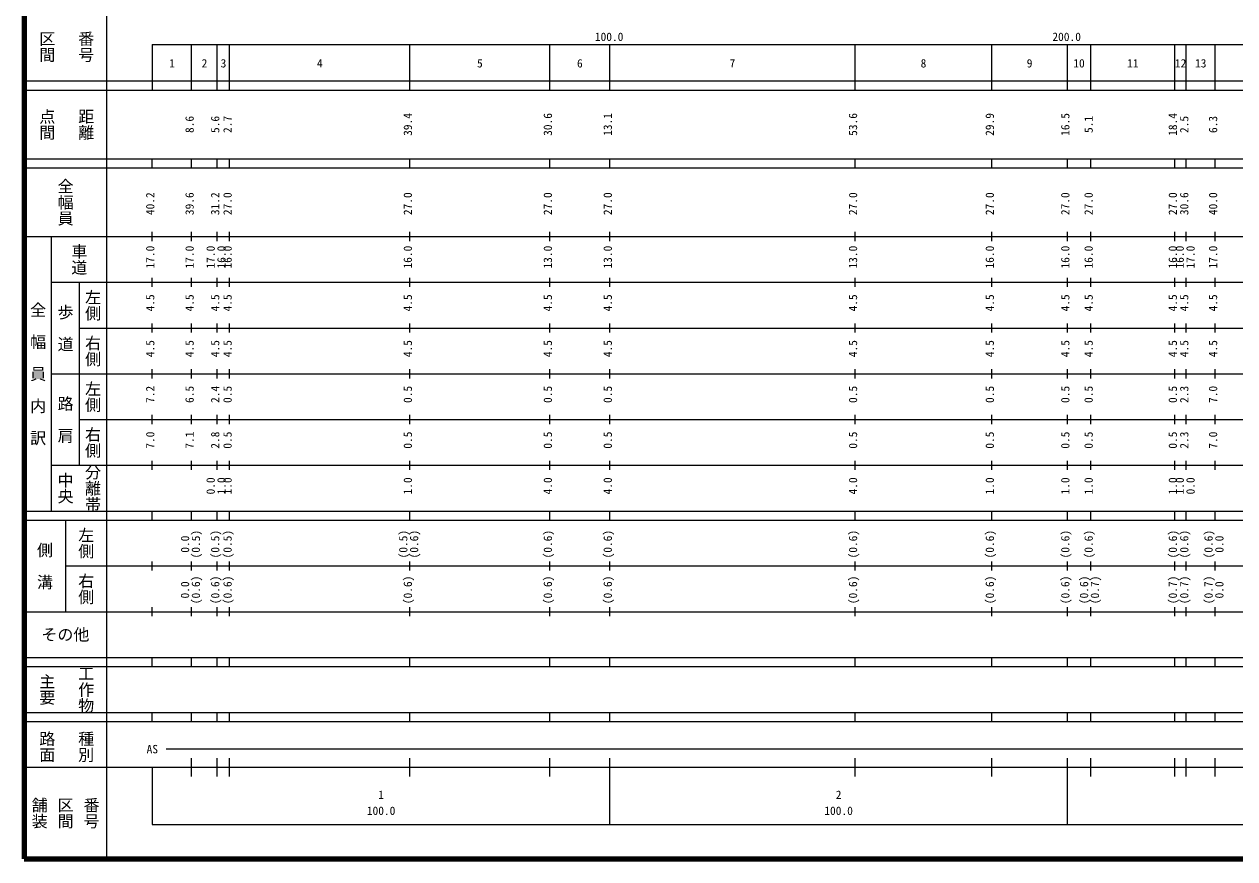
# Model space of a CAD drawing. Units: millimetres on the paper, enlarged 1000 times. Extents: x 40000 to 680000, y 20000 to 380000.
# Drawn here: x 40000 to 304593, y 20000 to 202409 of the extents above; entities that cross this region are included whole.
import ezdxf
from ezdxf.enums import TextEntityAlignment as Align

# ---------------------------------------------------------------- set-up
doc = ezdxf.new("R2010")
doc.units = ezdxf.units.MM
doc.header["$LTSCALE"] = 1000
doc.layers.add('M-TTL', color=2, linetype='Continuous', lineweight=140)
doc.layers.add('M-TTL-BAND', color=7, linetype='Continuous', lineweight=25)
doc.styles.add('@ＭＳ ゴシック', font='')
doc.styles.add('ＭＳ ゴシック', font='')
doc.styles.get('@ＭＳ ゴシック').set_extended_font_data('@MS Gothic')
doc.styles.get('ＭＳ ゴシック').set_extended_font_data('MS Gothic')

msp = doc.modelspace()

# ---------------------------------------------------------------- linework, layer by layer
at = {"layer": 'M-TTL'}
for p, q in [((40000, 380000), (40000, 20000)), ((40000, 20000), (680000, 20000))]:
    msp.add_line(p, q, dxfattribs=at)
at = {"layer": 'M-TTL-BAND'}
for p, q in [((58000, 370000), (58000, 20000)), ((68000, 198000), (579000, 198000)), ((68000, 198000), (68000, 188000)), ((76600, 188000), (76600, 198000)), ((82200, 188000), (82200, 198000)), ((84900, 188000), (84900, 198000)), ((124300, 188000), (124300, 198000)), ((154900, 188000), (154900, 198000)), ((168000, 188000), (168000, 198000)), ((221600, 188000), (221600, 198000)), ((251500, 188000), (251500, 198000)), ((268000, 188000), (268000, 198000)), ((273100, 188000), (273100, 198000)), ((291500, 188000), (291500, 198000)), ((294000, 188000), (294000, 198000)), ((300300, 188000), (300300, 198000)), ((40000, 190000), (579000, 190000)), ((40000, 188000), (579000, 188000)), ((40000, 173000), (579000, 173000)), ((68000, 171000), (68000, 173000)), ((76600, 171000), (76600, 173000)), ((82200, 171000), (82200, 173000)), ((84900, 171000), (84900, 173000)), ((124300, 171000), (124300, 173000)), ((154900, 171000), (154900, 173000)), ((168000, 171000), (168000, 173000)), ((221600, 171000), (221600, 173000)), ((251500, 171000), (251500, 173000)), ((268000, 171000), (268000, 173000)), ((273100, 171000), (273100, 173000)), ((291500, 171000), (291500, 173000)), ((294000, 171000), (294000, 173000)), ((300300, 171000), (300300, 173000)), ((40000, 171000), (579000, 171000)), ((68000, 155000), (68000, 157000)), ((76600, 155000), (76600, 157000)), ((82200, 155000), (82200, 157000)), ((84900, 155000), (84900, 157000)), ((124300, 155000), (124300, 157000)), ((154900, 155000), (154900, 157000)), ((168000, 155000), (168000, 157000)), ((221600, 155000), (221600, 157000)), ((251500, 155000), (251500, 157000)), ((268000, 155000), (268000, 157000)), ((273100, 155000), (273100, 157000)), ((291500, 155000), (291500, 157000)), ((294000, 155000), (294000, 157000)), ((300300, 155000), (300300, 157000)), ((40000, 156000), (579000, 156000)), ((46000, 96000), (46000, 156000)), ((46000, 146000), (579000, 146000)), ((52000, 146000), (52000, 106000)), ((68000, 145000), (68000, 147000)), ((76600, 145000), (76600, 147000)), ((82200, 145000), (82200, 147000)), ((84900, 145000), (84900, 147000)), ((124300, 145000), (124300, 147000)), ((154900, 145000), (154900, 147000)), ((168000, 145000), (168000, 147000)), ((221600, 145000), (221600, 147000)), ((251500, 145000), (251500, 147000)), ((268000, 145000), (268000, 147000)), ((273100, 145000), (273100, 147000)), ((291500, 145000), (291500, 147000)), ((294000, 145000), (294000, 147000)), ((300300, 145000), (300300, 147000)), ((52000, 136000), (579000, 136000)), ((68000, 135000), (68000, 137000)), ((76600, 135000), (76600, 137000)), ((82200, 135000), (82200, 137000)), ((84900, 135000), (84900, 137000)), ((124300, 135000), (124300, 137000)), ((154900, 135000), (154900, 137000)), ((168000, 135000), (168000, 137000)), ((221600, 135000), (221600, 137000)), ((251500, 135000), (251500, 137000)), ((268000, 135000), (268000, 137000)), ((273100, 135000), (273100, 137000)), ((291500, 135000), (291500, 137000)), ((294000, 135000), (294000, 137000)), ((300300, 135000), (300300, 137000)), ((46000, 126000), (579000, 126000)), ((68000, 125000), (68000, 127000)), ((76600, 125000), (76600, 127000)), ((82200, 125000), (82200, 127000)), ((84900, 125000), (84900, 127000)), ((124300, 125000), (124300, 127000)), ((154900, 125000), (154900, 127000)), ((168000, 125000), (168000, 127000)), ((221600, 125000), (221600, 127000)), ((251500, 125000), (251500, 127000)), ((268000, 125000), (268000, 127000)), ((273100, 125000), (273100, 127000)), ((291500, 125000), (291500, 127000)), ((294000, 125000), (294000, 127000)), ((300300, 125000), (300300, 127000)), ((68000, 115000), (68000, 117000)), ((76600, 115000), (76600, 117000)), ((82200, 115000), (82200, 117000)), ((84900, 115000), (84900, 117000)), ((124300, 115000), (124300, 117000)), ((154900, 115000), (154900, 117000)), ((168000, 115000), (168000, 117000)), ((221600, 115000), (221600, 117000)), ((251500, 115000), (251500, 117000)), ((268000, 115000), (268000, 117000)), ((273100, 115000), (273100, 117000)), ((291500, 115000), (291500, 117000)), ((294000, 115000), (294000, 117000)), ((300300, 115000), (300300, 117000)), ((52000, 116000), (579000, 116000)), ((46000, 106000), (579000, 106000)), ((68000, 105000), (68000, 107000)), ((76600, 105000), (76600, 107000)), ((82200, 105000), (82200, 107000)), ((84900, 105000), (84900, 107000)), ((124300, 105000), (124300, 107000)), ((154900, 105000), (154900, 107000)), ((168000, 105000), (168000, 107000)), ((221600, 105000), (221600, 107000)), ((251500, 105000), (251500, 107000)), ((268000, 105000), (268000, 107000)), ((273100, 105000), (273100, 107000)), ((291500, 105000), (291500, 107000)), ((294000, 105000), (294000, 107000)), ((300300, 105000), (300300, 107000)), ((40000, 96000), (579000, 96000)), ((68000, 94000), (68000, 96000)), ((76600, 94000), (76600, 96000)), ((82200, 94000), (82200, 96000)), ((84900, 94000), (84900, 96000)), ((124300, 94000), (124300, 96000)), ((154900, 94000), (154900, 96000)), ((168000, 94000), (168000, 96000)), ((221600, 94000), (221600, 96000)), ((251500, 94000), (251500, 96000)), ((268000, 94000), (268000, 96000)), ((273100, 94000), (273100, 96000)), ((291500, 94000), (291500, 96000)), ((294000, 94000), (294000, 96000)), ((300300, 94000), (300300, 96000)), ((40000, 94000), (579000, 94000)), ((49000, 94000), (49000, 74000)), ((68000, 83000), (68000, 85000)), ((76600, 83000), (76600, 85000)), ((82200, 83000), (82200, 85000)), ((84900, 83000), (84900, 85000)), ((124300, 83000), (124300, 85000)), ((154900, 83000), (154900, 85000)), ((168000, 83000), (168000, 85000)), ((221600, 83000), (221600, 85000)), ((251500, 83000), (251500, 85000)), ((268000, 83000), (268000, 85000)), ((273100, 83000), (273100, 85000)), ((291500, 83000), (291500, 85000)), ((294000, 83000), (294000, 85000)), ((300300, 83000), (300300, 85000)), ((49000, 84000), (579000, 84000)), ((68000, 73000), (68000, 75000)), ((76600, 73000), (76600, 75000)), ((82200, 73000), (82200, 75000)), ((84900, 73000), (84900, 75000)), ((124300, 73000), (124300, 75000)), ((154900, 73000), (154900, 75000)), ((168000, 73000), (168000, 75000)), ((221600, 73000), (221600, 75000)), ((251500, 73000), (251500, 75000)), ((268000, 73000), (268000, 75000)), ((273100, 73000), (273100, 75000)), ((291500, 73000), (291500, 75000)), ((294000, 73000), (294000, 75000)), ((300300, 73000), (300300, 75000)), ((40000, 74000), (579000, 74000)), ((40000, 64000), (579000, 64000)), ((68000, 62000), (68000, 64000)), ((76600, 62000), (76600, 64000)), ((82200, 62000), (82200, 64000)), ((84900, 62000), (84900, 64000)), ((124300, 62000), (124300, 64000)), ((154900, 62000), (154900, 64000)), ((168000, 62000), (168000, 64000)), ((221600, 62000), (221600, 64000)), ((251500, 62000), (251500, 64000)), ((268000, 62000), (268000, 64000)), ((273100, 62000), (273100, 64000)), ((291500, 62000), (291500, 64000)), ((294000, 62000), (294000, 64000)), ((300300, 62000), (300300, 64000)), ((40000, 62000), (579000, 62000)), ((40000, 52000), (579000, 52000)), ((68000, 50000), (68000, 52000)), ((76600, 50000), (76600, 52000)), ((82200, 50000), (82200, 52000)), ((84900, 50000), (84900, 52000)), ((124300, 50000), (124300, 52000)), ((154900, 50000), (154900, 52000)), ((168000, 50000), (168000, 52000)), ((221600, 50000), (221600, 52000)), ((251500, 50000), (251500, 52000)), ((268000, 50000), (268000, 52000)), ((273100, 50000), (273100, 52000)), ((291500, 50000), (291500, 52000)), ((294000, 50000), (294000, 52000)), ((300300, 50000), (300300, 52000)), ((40000, 50000), (579000, 50000)), ((71000, 44000), (565000, 44000)), ((40000, 40000), (579000, 40000)), ((68000, 40000), (68000, 27500)), ((76600, 38000), (76600, 42000)), ((82200, 38000), (82200, 42000)), ((84900, 38000), (84900, 42000)), ((124300, 38000), (124300, 42000)), ((154900, 38000), (154900, 42000)), ((168000, 27500), (168000, 42000)), ((221600, 38000), (221600, 42000)), ((251500, 38000), (251500, 42000)), ((268000, 27500), (268000, 42000)), ((273100, 38000), (273100, 42000)), ((291500, 38000), (291500, 42000)), ((294000, 38000), (294000, 42000)), ((300300, 38000), (300300, 42000)), ((68000, 27500), (579000, 27500))]:
    msp.add_line(p, q, dxfattribs=at)

# ---------------------------------------------------------------- texts
at = {"layer": 'M-TTL-BAND', "style": '@ＭＳ ゴシック'}
for s, p in [('区間', (45000, 197500)), ('番号', (53500, 197500)), ('点間', (45000, 180500)), ('距離', (53500, 180500)), ('全幅員', (49000, 163500)), ('車道', (52000, 151000)), ('左側', (55000, 141000)), ('全\u3000幅\u3000員\u3000内\u3000訳', (43000, 126000)), ('歩\u3000道', (49000, 136000)), ('右側', (55000, 131000)), ('左側', (55000, 121000)), ('路\u3000肩', (49000, 116000)), ('右側', (55000, 111000)), ('分離帯', (55000, 101000)), ('中央', (49000, 101000)), ('左側', (53500, 89000)), ('側\u3000溝', (44500, 84000)), ('右側', (53500, 79000)), ('工作物', (53500, 57000)), ('主要', (45000, 57000)), ('路面', (45000, 44500)), ('種別', (53500, 44500)), ('舗装', (43333, 30000)), ('区間', (49000, 30000)), ('番号', (54667, 30000))]:
    msp.add_text(s, height=2566, rotation=270, dxfattribs=at).set_placement(p, align=Align.MIDDLE_CENTER)
at = {"layer": 'M-TTL-BAND', "style": 'ＭＳ ゴシック'}
for s, p in [('100.0', (167844, 198195)), ('200.0', (267844, 198195)), ('1', (72300, 192405)), ('2', (79400, 192405)), ('3', (83550, 192405)), ('4', (104600, 192405)), ('5', (139600, 192405)), ('6', (161450, 192405)), ('7', (194800, 192405)), ('8', (236550, 192405)), ('9', (259750, 192405)), ('10', (270550, 192405)), ('11', (282300, 192405)), ('12', (292750, 192405)), ('13', (297150, 192405)), ('AS', (68000, 42500)), ('1', (118000, 32523)), ('2', (218000, 32523)), ('100.0', (118000, 29033)), ('100.0', (218000, 29033))]:
    msp.add_text(s, height=1833, dxfattribs=at).set_placement(p, align=Align.BOTTOM_CENTER)
for s, p in [('39.4', (125300, 180500)), ('30.6', (155900, 180500)), ('13.1', (169000, 180500)), ('53.6', (222600, 180500)), ('29.9', (252500, 180500)), ('16.5', (269000, 180500)), ('18.4', (292500, 180500)), ('8.6', (77600, 180500)), ('5.6', (83200, 180500)), ('2.7', (85900, 180500)), ('5.1', (274100, 180500)), ('2.5', (295000, 180500)), ('6.3', (301300, 180500)), ('40.2', (69000, 163174)), ('39.6', (77600, 163174)), ('31.2', (83200, 163174)), ('27.0', (85900, 163174)), ('27.0', (125300, 163174)), ('27.0', (155900, 163174)), ('27.0', (169000, 163174)), ('27.0', (222600, 163174)), ('27.0', (252500, 163174)), ('27.0', (269000, 163174)), ('27.0', (274100, 163174)), ('27.0', (292500, 163174)), ('30.6', (295000, 163174)), ('40.0', (301300, 163174)), ('17.0', (69000, 151500)), ('17.0', (77600, 151500)), ('17.0', (82200, 151500)), ('16.0', (84570, 151500)), ('16.0', (85900, 151500)), ('16.0', (125300, 151500)), ('13.0', (155900, 151500)), ('13.0', (169000, 151500)), ('13.0', (222600, 151500)), ('16.0', (252500, 151500)), ('16.0', (269000, 151500)), ('16.0', (274100, 151500)), ('16.0', (292500, 151500)), ('16.0', (294000, 151500)), ('17.0', (296370, 151500)), ('17.0', (301300, 151500)), ('4.5', (69000, 141500)), ('4.5', (77600, 141500)), ('4.5', (83200, 141500)), ('4.5', (85900, 141500)), ('4.5', (125300, 141500)), ('4.5', (155900, 141500)), ('4.5', (169000, 141500)), ('4.5', (222600, 141500)), ('4.5', (252500, 141500)), ('4.5', (269000, 141500)), ('4.5', (274100, 141500)), ('4.5', (292500, 141500)), ('4.5', (295000, 141500)), ('4.5', (301300, 141500)), ('4.5', (69000, 131500)), ('4.5', (77600, 131500)), ('4.5', (83200, 131500)), ('4.5', (85900, 131500)), ('4.5', (125300, 131500)), ('4.5', (155900, 131500)), ('4.5', (169000, 131500)), ('4.5', (222600, 131500)), ('4.5', (252500, 131500)), ('4.5', (269000, 131500)), ('4.5', (274100, 131500)), ('4.5', (292500, 131500)), ('4.5', (295000, 131500)), ('4.5', (301300, 131500)), ('7.2', (69000, 121500)), ('6.5', (77600, 121500)), ('2.4', (83200, 121500)), ('0.5', (85900, 121500)), ('0.5', (125300, 121500)), ('0.5', (155900, 121500)), ('0.5', (169000, 121500)), ('0.5', (222600, 121500)), ('0.5', (252500, 121500)), ('0.5', (269000, 121500)), ('0.5', (274100, 121500)), ('0.5', (292500, 121500)), ('2.3', (295000, 121500)), ('7.0', (301300, 121500)), ('7.0', (69000, 111500)), ('7.1', (77600, 111500)), ('2.8', (83200, 111500)), ('0.5', (85900, 111500)), ('0.5', (125300, 111500)), ('0.5', (155900, 111500)), ('0.5', (169000, 111500)), ('0.5', (222600, 111500)), ('0.5', (252500, 111500)), ('0.5', (269000, 111500)), ('0.5', (274100, 111500)), ('0.5', (292500, 111500)), ('2.3', (295000, 111500)), ('7.0', (301300, 111500)), ('0.0', (82200, 101500)), ('1.0', (84570, 101500)), ('1.0', (85900, 101500)), ('1.0', (125300, 101500)), ('4.0', (155900, 101500)), ('4.0', (169000, 101500)), ('4.0', (222600, 101500)), ('1.0', (252500, 101500)), ('1.0', (269000, 101500)), ('1.0', (274100, 101500)), ('1.0', (292500, 101500)), ('1.0', (294000, 101500)), ('0.0', (296370, 101500)), ('0.0', (76600, 88764)), ('(0.5)', (78970, 88764)), ('(0.5)', (83200, 88764)), ('(0.5)', (85900, 88764)), ('(0.5)', (124300, 88764)), ('(0.6)', (126670, 88764)), ('(0.6)', (155900, 88764)), ('(0.6)', (169000, 88764)), ('(0.6)', (222600, 88764)), ('(0.6)', (252500, 88764)), ('(0.6)', (269000, 88764)), ('(0.6)', (274100, 88764)), ('(0.6)', (292500, 88764)), ('(0.6)', (295000, 88764)), ('(0.6)', (300300, 88764)), ('0.0', (302670, 88764)), ('0.0', (76600, 78764)), ('(0.6)', (78970, 78764)), ('(0.6)', (83200, 78764)), ('(0.6)', (85900, 78764)), ('(0.6)', (125300, 78764)), ('(0.6)', (155900, 78764)), ('(0.6)', (169000, 78764)), ('(0.6)', (222600, 78764)), ('(0.6)', (252500, 78764)), ('(0.6)', (269000, 78764)), ('(0.6)', (273100, 78764)), ('(0.7)', (275470, 78764)), ('(0.7)', (292500, 78764)), ('(0.7)', (295000, 78764)), ('(0.7)', (300300, 78764)), ('0.0', (302670, 78764))]:
    msp.add_text(s, height=1833, rotation=90, dxfattribs=at).set_placement(p, align=Align.BOTTOM_CENTER)
msp.add_text('その他', height=2566, dxfattribs=at).set_placement((49000, 69000), align=Align.MIDDLE_CENTER)

doc.saveas('drawing.dxf')
